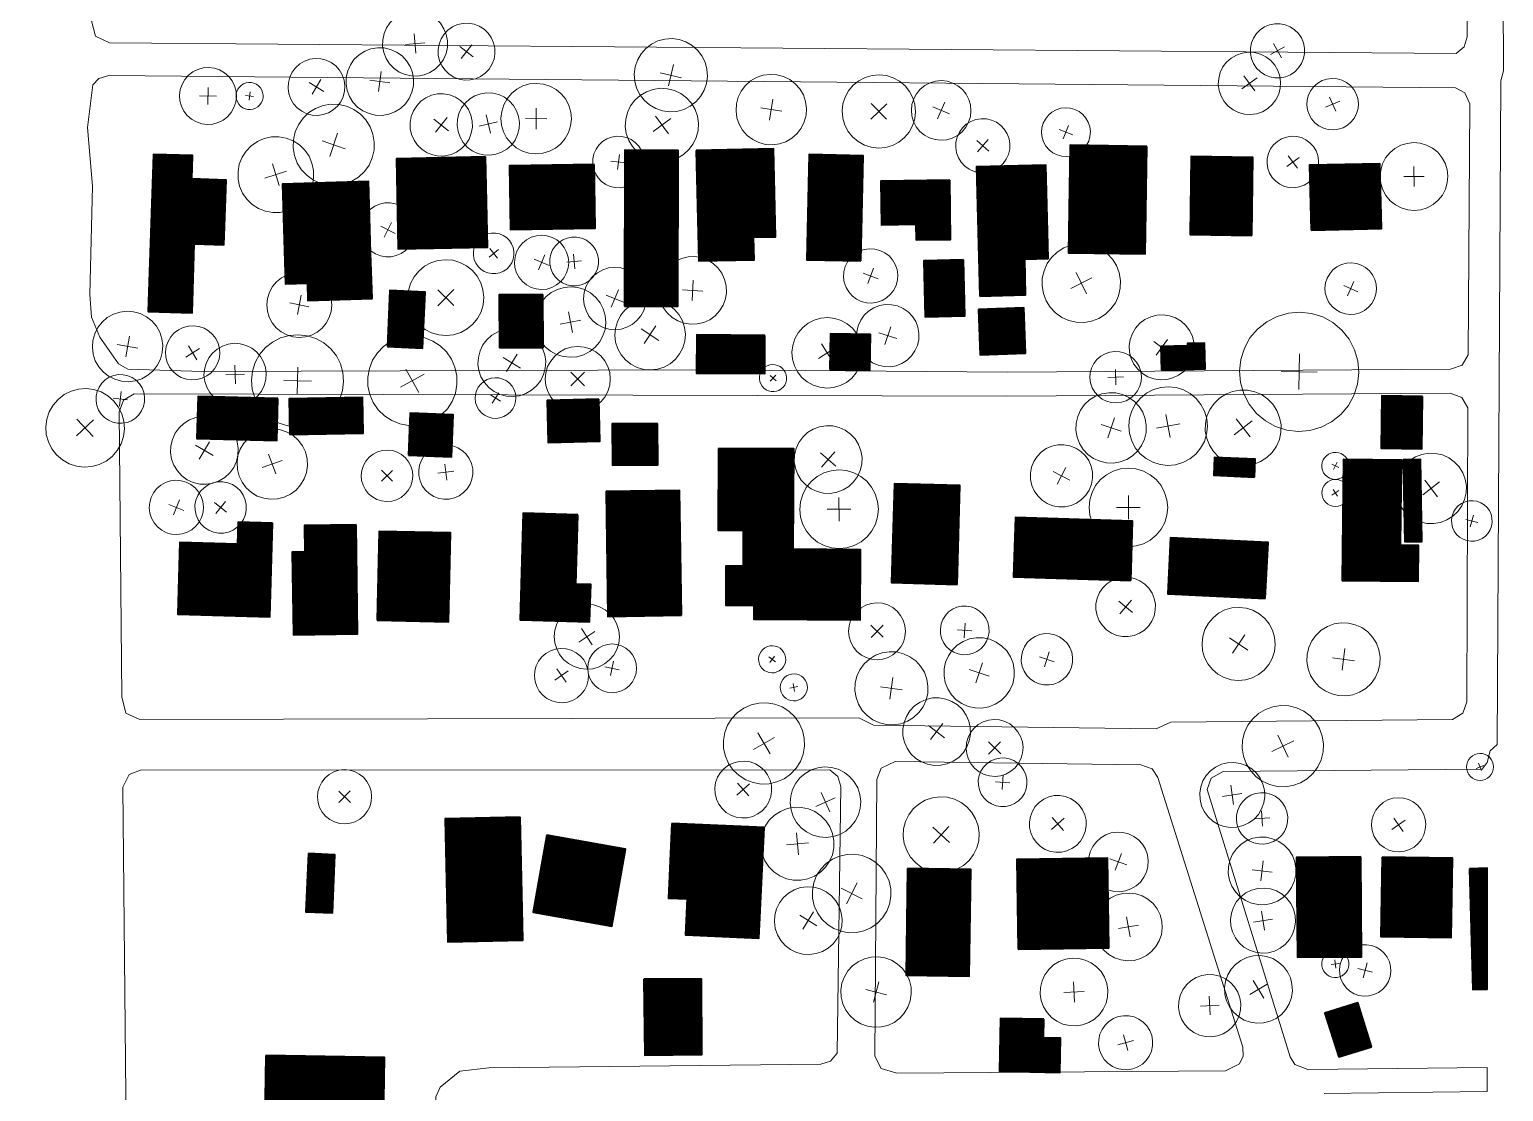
# Model space of a CAD drawing. Header units: metres. Extents: x -391 to 391, y -347 to 344.
# Drawn here: x 145.4 to 390.4, y -59.9 to 116.5 of the extents above; entities that cross this region are included whole.
import ezdxf

# ---------------------------------------------------------------- set-up
doc = ezdxf.new("R2010")
doc.units = ezdxf.units.M
for name, color, linetype, lineweight, true_color in [('ROADS', 251, 'Continuous', 18, 0x333333), ('ROOFS', 251, 'Continuous', 40, 0x000000), ('ROOFS_FILL', 255, 'Continuous', 0, 0xffffff), ('TREES', 251, 'Continuous', 9, 0x555555)]:
    doc.layers.add(name, color=color, linetype=linetype, lineweight=lineweight, true_color=true_color)

# ---------------------------------------------------------------- blocks, each defined once
blk = doc.blocks.new('TREE_0_52BACD')
at = {"layer": 'TREES'}
for points in [[(6.01, 0), (5.89, -1.17), (5.55, -2.3), (5, -3.34), (4.25, -4.25), (3.34, -5), (2.3, -5.55), (1.17, -5.89), (0, -6.01), (-1.17, -5.89), (-2.3, -5.55), (-3.34, -5), (-4.25, -4.25), (-5, -3.34), (-5.55, -2.3), (-5.89, -1.17), (-6.01, 0), (-5.89, 1.17), (-5.55, 2.3), (-5, 3.34), (-4.25, 4.25), (-3.34, 5), (-2.3, 5.55), (-1.17, 5.89), (0, 6.01), (1.17, 5.89), (2.3, 5.55), (3.34, 5), (4.25, 4.25), (5, 3.34), (5.55, 2.3), (5.89, 1.17), (6.01, 0)], [(0, 1.8), (0, -1.8)], [(-1.8, 0), (1.8, 0)]]:
    blk.add_lwpolyline(points, dxfattribs=at)

msp = doc.modelspace()

# ---------------------------------------------------------------- hatches: boundary and pattern name
at = {"layer": 'ROOFS_FILL'}
h = msp.add_hatch(dxfattribs=at)
h.set_pattern_fill('SOLID')
h.paths.add_polyline_path([(172.75, 80.92), (177.69, 80.77), (178.04, 91.5), (172.33, 91.69), (172.45, 95.58), (165.96, 95.77), (165.12, 69.65), (172.39, 69.42), (172.75, 80.92)])
h = msp.add_hatch(dxfattribs=at)
h.set_pattern_fill('SOLID')
h.paths.add_polyline_path([(244.27, 70.55), (253.11, 70.53), (253.16, 96.43), (244.32, 96.45), (244.27, 70.55)])
h = msp.add_hatch(dxfattribs=at)
h.set_pattern_fill('SOLID')
h.paths.add_polyline_path([(256.19, 96.44), (256.59, 78.07), (265.79, 78.26), (265.71, 82.02), (269.35, 82.1), (269.04, 96.72), (256.19, 96.44)])
h = msp.add_hatch(dxfattribs=at)
h.set_pattern_fill('SOLID')
h.paths.add_polyline_path([(283.55, 78.06), (283.94, 95.53), (274.95, 95.73), (274.57, 78.26), (283.55, 78.06)])
h = msp.add_hatch(dxfattribs=at)
h.set_pattern_fill('SOLID')
h.paths.add_polyline_path([(331.05, 97.11), (318.31, 97.29), (318.05, 79.42), (330.79, 79.23), (331.05, 97.11)])
h = msp.add_hatch(dxfattribs=at)
h.set_pattern_fill('SOLID')
h.paths.add_polyline_path([(221.17, 95.38), (206.36, 95.06), (206.67, 80.06), (221.48, 80.35), (221.17, 95.38)])
h = msp.add_hatch(dxfattribs=at)
h.set_pattern_fill('SOLID')
h.paths.add_polyline_path([(239.21, 94.11), (225.17, 93.9), (225.33, 83.28), (239.36, 83.49), (239.21, 94.11)])
h = msp.add_hatch(dxfattribs=at)
h.set_pattern_fill('SOLID')
h.paths.add_polyline_path([(303.29, 72.22), (310.93, 72.41), (310.78, 78.36), (314.68, 78.46), (314.3, 93.99), (302.77, 93.71), (303.29, 72.22)])
h = msp.add_hatch(dxfattribs=at)
h.set_pattern_fill('SOLID')
h.paths.add_polyline_path([(348.5, 82.32), (348.7, 95.26), (338.45, 95.42), (338.26, 82.47), (348.5, 82.32)])
h = msp.add_hatch(dxfattribs=at)
h.set_pattern_fill('SOLID')
h.paths.add_polyline_path([(358.38, 83.21), (370.07, 83.48), (369.81, 94.23), (358.13, 93.96), (358.38, 83.21)])
h = msp.add_hatch(dxfattribs=at)
h.set_pattern_fill('SOLID')
h.paths.add_polyline_path([(202.06, 79.36), (201.69, 91.26), (187.41, 90.81), (187.93, 74.25), (191.56, 74.36), (191.65, 71.51), (202.3, 71.85), (202.06, 79.36)])
h = msp.add_hatch(dxfattribs=at)
h.set_pattern_fill('SOLID')
h.paths.add_polyline_path([(298.31, 91.48), (286.88, 91.34), (286.96, 84.09), (292.68, 84.16), (292.71, 81.58), (298.43, 81.64), (298.31, 91.48)])
h = msp.add_hatch(dxfattribs=at)
h.set_pattern_fill('SOLID')
h.paths.add_polyline_path([(300.6, 78.25), (294, 78.09), (294.23, 68.77), (300.83, 68.93), (300.6, 78.25)])
h = msp.add_hatch(dxfattribs=at)
h.set_pattern_fill('SOLID')
h.paths.add_polyline_path([(204.85, 63.83), (210.71, 63.56), (211.13, 72.87), (205.27, 73.13), (204.85, 63.83)])
h = msp.add_hatch(dxfattribs=at)
h.set_pattern_fill('SOLID')
h.paths.add_polyline_path([(230.7, 72.51), (223.42, 72.46), (223.48, 63.66), (230.76, 63.7), (230.7, 72.51)])
h = msp.add_hatch(dxfattribs=at)
h.set_pattern_fill('SOLID')
h.paths.add_polyline_path([(303.08, 69.99), (303.35, 62.49), (310.88, 62.76), (310.61, 70.27), (303.08, 69.99)])
h = msp.add_hatch(dxfattribs=at)
h.set_pattern_fill('SOLID')
h.paths.add_polyline_path([(267.61, 65.7), (256.28, 65.78), (256.24, 59.42), (267.57, 59.36), (267.61, 65.7)])
h = msp.add_hatch(dxfattribs=at)
h.set_pattern_fill('SOLID')
h.paths.add_polyline_path([(278.37, 60.01), (285.02, 59.88), (285.13, 65.83), (278.48, 65.97), (278.37, 60.01)])
h = msp.add_hatch(dxfattribs=at)
h.set_pattern_fill('SOLID')
h.paths.add_polyline_path([(333.52, 59.94), (340.79, 60.15), (340.66, 64.41), (337.81, 64.34), (337.82, 63.95), (333.4, 63.83), (333.52, 59.94)])
h = msp.add_hatch(dxfattribs=at)
h.set_pattern_fill('SOLID')
h.paths.add_polyline_path([(186.65, 55.2), (173.4, 55.56), (173.2, 48.57), (186.45, 48.21), (186.65, 55.2)])
h = msp.add_hatch(dxfattribs=at)
h.set_pattern_fill('SOLID')
h.paths.add_polyline_path([(188.62, 49.22), (200.83, 49.44), (200.72, 55.39), (188.51, 55.17), (188.62, 49.22)])
h = msp.add_hatch(dxfattribs=at)
h.set_pattern_fill('SOLID')
h.paths.add_polyline_path([(239.98, 55.1), (231.41, 54.88), (231.59, 47.9), (240.17, 48.11), (239.98, 55.1)])
h = msp.add_hatch(dxfattribs=at)
h.set_pattern_fill('SOLID')
h.paths.add_polyline_path([(376.88, 55.53), (370.12, 55.63), (370, 46.96), (376.75, 46.86), (376.88, 55.53)])
h = msp.add_hatch(dxfattribs=at)
h.set_pattern_fill('SOLID')
h.paths.add_polyline_path([(208.36, 45.78), (215.52, 45.53), (215.77, 52.51), (208.61, 52.77), (208.36, 45.78)])
h = msp.add_hatch(dxfattribs=at)
h.set_pattern_fill('SOLID')
h.paths.add_polyline_path([(249.74, 51.06), (242.2, 51), (242.25, 44.15), (249.79, 44.2), (249.74, 51.06)])
h = msp.add_hatch(dxfattribs=at)
h.set_pattern_fill('SOLID')
h.paths.add_polyline_path([(259.91, 46.91), (259.85, 33.32), (264.01, 33.3), (263.98, 27.34), (261.12, 27.35), (261.08, 20.87), (265.76, 20.85), (265.75, 18.52), (283.43, 18.44), (283.48, 30.09), (272.3, 30.15), (272.39, 46.85), (259.91, 46.91)])
h = msp.add_hatch(dxfattribs=at)
h.set_pattern_fill('SOLID')
h.paths.add_polyline_path([(348.95, 42.16), (349.08, 45.13), (342.34, 45.43), (342.2, 42.45), (348.95, 42.16)])
h = msp.add_hatch(dxfattribs=at)
h.set_pattern_fill('SOLID')
h.paths.add_polyline_path([(373.23, 30.83), (373.39, 44.96), (363.78, 45.07), (363.55, 24.99), (376.18, 24.84), (376.25, 30.8), (373.23, 30.83)])
h = msp.add_hatch(dxfattribs=at)
h.set_pattern_fill('SOLID')
h.paths.add_polyline_path([(373.94, 31.4), (376.8, 31.46), (376.54, 45.06), (373.69, 45), (373.94, 31.4)])
h = msp.add_hatch(dxfattribs=at)
h.set_pattern_fill('SOLID')
h.paths.add_polyline_path([(253.72, 19.2), (253.4, 39.91), (241.19, 39.73), (241.51, 19.01), (253.72, 19.2)])
h = msp.add_hatch(dxfattribs=at)
h.set_pattern_fill('SOLID')
h.paths.add_polyline_path([(299.57, 24.32), (300.02, 40.76), (289.11, 41.05), (288.66, 24.62), (299.57, 24.32)])
h = msp.add_hatch(dxfattribs=at)
h.set_pattern_fill('SOLID')
h.paths.add_polyline_path([(185.76, 34.48), (180.05, 34.64), (179.94, 31.01), (170.34, 31.29), (170, 19.37), (185.32, 18.95), (185.76, 34.48)])
h = msp.add_hatch(dxfattribs=at)
h.set_pattern_fill('SOLID')
h.paths.add_polyline_path([(236.51, 35.89), (227.42, 36.17), (226.9, 18.43), (238.47, 18.09), (238.65, 24.3), (236.17, 24.38), (236.51, 35.89)])
h = msp.add_hatch(dxfattribs=at)
h.set_pattern_fill('SOLID')
h.paths.add_polyline_path([(328.4, 24.99), (328.7, 34.82), (309.23, 35.42), (308.93, 25.58), (328.4, 24.99)])
h = msp.add_hatch(dxfattribs=at)
h.set_pattern_fill('SOLID')
h.paths.add_polyline_path([(199.64, 34.24), (191.06, 34.11), (191.13, 29.71), (189.04, 29.68), (189.25, 15.96), (199.9, 16.11), (199.64, 34.24)])
h = msp.add_hatch(dxfattribs=at)
h.set_pattern_fill('SOLID')
h.paths.add_polyline_path([(203.17, 18.36), (215.02, 18.11), (215.34, 32.87), (203.49, 33.12), (203.17, 18.36)])
h = msp.add_hatch(dxfattribs=at)
h.set_pattern_fill('SOLID')
h.paths.add_polyline_path([(350.76, 21.98), (351.22, 31.29), (335.02, 32.08), (334.57, 22.77), (350.76, 21.98)])
h = msp.add_hatch(dxfattribs=at)
h.set_pattern_fill('SOLID')
h.paths.add_polyline_path([(226.94, -14.37), (214.46, -14.63), (214.9, -35.08), (227.37, -34.82), (226.94, -14.37)])
h = msp.add_hatch(dxfattribs=at)
h.set_pattern_fill('SOLID')
h.paths.add_polyline_path([(252.15, -15.39), (251.57, -27.8), (254.68, -27.94), (254.4, -33.89), (266.59, -34.45), (267.46, -16.1), (252.15, -15.39)])
h = msp.add_hatch(dxfattribs=at)
h.set_pattern_fill('SOLID')
h.paths.add_polyline_path([(231.34, -17.35), (229.07, -30.16), (242.18, -32.47), (244.45, -19.65), (231.34, -17.35)])
h = msp.add_hatch(dxfattribs=at)
h.set_pattern_fill('SOLID')
h.paths.add_polyline_path([(191.72, -20.41), (191.31, -30.1), (195.72, -30.28), (196.13, -20.6), (191.72, -20.41)])
h = msp.add_hatch(dxfattribs=at)
h.set_pattern_fill('SOLID')
h.paths.add_polyline_path([(309.7, -36.29), (324.77, -36.07), (324.56, -21.18), (309.48, -21.41), (309.7, -36.29)])
h = msp.add_hatch(dxfattribs=at)
h.set_pattern_fill('SOLID')
h.paths.add_polyline_path([(366.63, -20.97), (355.97, -21.05), (356.09, -37.62), (366.75, -37.55), (366.63, -20.97)])
h = msp.add_hatch(dxfattribs=at)
h.set_pattern_fill('SOLID')
h.paths.add_polyline_path([(370.17, -20.98), (369.95, -34.18), (381.64, -34.38), (381.87, -21.18), (370.17, -20.98)])
h = msp.add_hatch(dxfattribs=at)
h.set_pattern_fill('SOLID')
h.paths.add_polyline_path([(291.31, -22.89), (291.05, -40.63), (301.57, -40.77), (301.82, -23.04), (291.31, -22.89)])
h = msp.add_hatch(dxfattribs=at)
h.set_pattern_fill('SOLID')
h.paths.add_polyline_path([(384.68, -22.93), (385.26, -42.99), (387.64, -42.93), (387.64, -22.84), (384.68, -22.93)])
h = msp.add_hatch(dxfattribs=at)
h.set_pattern_fill('SOLID')
h.paths.add_polyline_path([(247.45, -41.28), (247.66, -53.91), (257.14, -53.81), (257.08, -41.28), (247.45, -41.28)])
h = msp.add_hatch(dxfattribs=at)
h.set_pattern_fill('SOLID')
h.paths.add_polyline_path([(368.43, -52.5), (366.12, -45.19), (360.68, -46.91), (362.99, -54.21), (368.43, -52.5)])
h = msp.add_hatch(dxfattribs=at)
h.set_pattern_fill('SOLID')
h.paths.add_polyline_path([(313.93, -47.93), (306.77, -47.79), (306.6, -56.58), (316.62, -56.78), (316.74, -51.09), (313.88, -51.04), (313.93, -47.93)])
h = msp.add_hatch(dxfattribs=at)
h.set_pattern_fill('SOLID')
h.paths.add_polyline_path([(184.64, -53.98), (184.3, -75.31), (182.26, -75.28), (182.2, -79.08), (167.39, -78.85), (167.09, -97.12), (180.55, -97.33), (180.58, -94.76), (185.17, -94.83), (185.15, -95.98), (199.65, -96.21), (199.76, -89.09), (203.83, -89.14), (204.39, -54.29), (184.64, -53.98)])

# ---------------------------------------------------------------- linework, layer by layer
at = {"layer": 'ROADS'}
msp.add_lwpolyline([(360.55, -60.27), (387.66, -59.93), (387.63, -55.93), (357.84, -56.31), (355.69, -55.46), (354.92, -54.21), (341.08, -9.78), (341.75, -7.87), (343.76, -6.77), (386.81, -6.38), (387.66, -5.25), (388.13, -3.35), (389.32, -2.27), (389.9, 108.01), (390.35, 109.65), (389.87, 219.77)], dxfattribs=at)
for points in [[(155.68, 117.98), (156.02, 174.06), (158.77, 190.96), (158.21, 197.86), (155.88, 206), (155.61, 213.04), (156.1, 214.72), (157.45, 215.83), (380.89, 216.7), (382.55, 216.2), (383.66, 214.86), (384.33, 115.33), (383.82, 113.65), (382.46, 112.54), (158.64, 114.31), (156.33, 115.43), (155.68, 117.98)], [(155.03, 100.25), (155.91, 107.35), (156.9, 108.41), (158.57, 108.9), (382.38, 106.85), (383.91, 106.02), (384.76, 104.19), (384.5, 62.48), (383.46, 60.76), (381.56, 60.08), (307.85, 59.58), (267.58, 59.91), (267.57, 59.36), (256.24, 59.42), (256.25, 59.99), (174.1, 59.72), (161.7, 60.11), (160.17, 60.99), (157.05, 65.39), (155.69, 68.74), (155.41, 72.5), (155.85, 90.51), (155.03, 100.25)], [(160.71, 5.66), (160.29, 53), (160.99, 54.93), (162.77, 55.96), (307.83, 55.58), (381.51, 56.08), (383.41, 55.39), (384.45, 53.65), (384.26, 4.81), (383.58, 2.92), (381.86, 1.89), (335.06, 1.43), (332.63, 0.33), (285.64, 0.93), (283.19, 2.17), (163.72, 1.87), (161.4, 2.95), (160.71, 5.66)], [(160.86, -9.35), (161.91, -7.26), (163.84, -6.54), (278.36, -6.48), (279.71, -7.6), (280.21, -9.28), (279.6, -53.59), (278.51, -54.92), (276.87, -55.43), (221.72, -56.01), (216.89, -56.59), (213.62, -59.25), (212.9, -60.83), (213.1, -96.35), (211.89, -98.55), (210.01, -99.13), (163.79, -97.44), (162.4, -96.47), (161.73, -94.62), (160.86, -9.35)], [(289.53, -56.91), (286.91, -56.13), (285.84, -54.09), (286.22, -8.09), (286.92, -6.19), (289.26, -5.11), (330.08, -5.64), (331.95, -6.32), (332.91, -7.74), (347.01, -52.59), (347.1, -54.05), (346.48, -55.37), (344.17, -56.49), (289.53, -56.91)]]:
    msp.add_lwpolyline(points, close=True, dxfattribs=at)
at = {"layer": 'ROOFS'}
for points in [[(172.75, 80.92), (177.69, 80.77), (178.04, 91.5), (172.33, 91.69), (172.45, 95.58), (165.96, 95.77), (165.12, 69.65), (172.39, 69.42), (172.75, 80.92)], [(244.27, 70.55), (253.11, 70.53), (253.16, 96.43), (244.32, 96.45), (244.27, 70.55)], [(256.19, 96.44), (256.59, 78.07), (265.79, 78.26), (265.71, 82.02), (269.35, 82.1), (269.04, 96.72), (256.19, 96.44)], [(283.55, 78.06), (283.94, 95.53), (274.95, 95.73), (274.57, 78.26), (283.55, 78.06)], [(331.05, 97.11), (318.31, 97.29), (318.05, 79.42), (330.79, 79.23), (331.05, 97.11)], [(221.17, 95.38), (206.36, 95.06), (206.67, 80.06), (221.48, 80.35), (221.17, 95.38)], [(239.21, 94.11), (225.17, 93.9), (225.33, 83.28), (239.36, 83.49), (239.21, 94.11)], [(303.29, 72.22), (310.93, 72.41), (310.78, 78.36), (314.68, 78.46), (314.3, 93.99), (302.77, 93.71), (303.29, 72.22)], [(348.5, 82.32), (348.7, 95.26), (338.45, 95.42), (338.26, 82.47), (348.5, 82.32)], [(358.38, 83.21), (370.07, 83.48), (369.81, 94.23), (358.13, 93.96), (358.38, 83.21)], [(202.06, 79.36), (201.69, 91.26), (187.41, 90.81), (187.93, 74.25), (191.56, 74.36), (191.65, 71.51), (202.3, 71.85), (202.06, 79.36)], [(298.31, 91.48), (286.88, 91.34), (286.96, 84.09), (292.68, 84.16), (292.71, 81.58), (298.43, 81.64), (298.31, 91.48)], [(300.6, 78.25), (294, 78.09), (294.23, 68.77), (300.83, 68.93), (300.6, 78.25)], [(204.85, 63.83), (210.71, 63.56), (211.13, 72.87), (205.27, 73.13), (204.85, 63.83)], [(230.7, 72.51), (223.42, 72.46), (223.48, 63.66), (230.76, 63.7), (230.7, 72.51)], [(303.08, 69.99), (303.35, 62.49), (310.88, 62.76), (310.61, 70.27), (303.08, 69.99)], [(267.61, 65.7), (256.28, 65.78), (256.24, 59.42), (267.57, 59.36), (267.61, 65.7)], [(278.37, 60.01), (285.02, 59.88), (285.13, 65.83), (278.48, 65.97), (278.37, 60.01)], [(333.52, 59.94), (340.79, 60.15), (340.66, 64.41), (337.81, 64.34), (337.82, 63.95), (333.4, 63.83), (333.52, 59.94)], [(186.65, 55.2), (173.4, 55.56), (173.2, 48.57), (186.45, 48.21), (186.65, 55.2)], [(188.62, 49.22), (200.83, 49.44), (200.72, 55.39), (188.51, 55.17), (188.62, 49.22)], [(239.98, 55.1), (231.41, 54.88), (231.59, 47.9), (240.17, 48.11), (239.98, 55.1)], [(376.88, 55.53), (370.12, 55.63), (370, 46.96), (376.75, 46.86), (376.88, 55.53)], [(208.36, 45.78), (215.52, 45.53), (215.77, 52.51), (208.61, 52.77), (208.36, 45.78)], [(249.74, 51.06), (242.2, 51), (242.25, 44.15), (249.79, 44.2), (249.74, 51.06)], [(259.91, 46.91), (259.85, 33.32), (264.01, 33.3), (263.98, 27.34), (261.12, 27.35), (261.08, 20.87), (265.76, 20.85), (265.75, 18.52), (283.43, 18.44), (283.48, 30.09), (272.3, 30.15), (272.39, 46.85), (259.91, 46.91)], [(348.95, 42.16), (349.08, 45.13), (342.34, 45.43), (342.2, 42.45), (348.95, 42.16)], [(373.23, 30.83), (373.39, 44.96), (363.78, 45.07), (363.55, 24.99), (376.18, 24.84), (376.25, 30.8), (373.23, 30.83)], [(373.94, 31.4), (376.8, 31.46), (376.54, 45.06), (373.69, 45), (373.94, 31.4)], [(253.72, 19.2), (253.4, 39.91), (241.19, 39.73), (241.51, 19.01), (253.72, 19.2)], [(299.57, 24.32), (300.02, 40.76), (289.11, 41.05), (288.66, 24.62), (299.57, 24.32)], [(185.76, 34.48), (180.05, 34.64), (179.94, 31.01), (170.34, 31.29), (170, 19.37), (185.32, 18.95), (185.76, 34.48)], [(236.51, 35.89), (227.42, 36.17), (226.9, 18.43), (238.47, 18.09), (238.65, 24.3), (236.17, 24.38), (236.51, 35.89)], [(328.4, 24.99), (328.7, 34.82), (309.23, 35.42), (308.93, 25.58), (328.4, 24.99)], [(199.64, 34.24), (191.06, 34.11), (191.13, 29.71), (189.04, 29.68), (189.25, 15.96), (199.9, 16.11), (199.64, 34.24)], [(203.17, 18.36), (215.02, 18.11), (215.34, 32.87), (203.49, 33.12), (203.17, 18.36)], [(350.76, 21.98), (351.22, 31.29), (335.02, 32.08), (334.57, 22.77), (350.76, 21.98)], [(226.94, -14.37), (214.46, -14.63), (214.9, -35.08), (227.37, -34.82), (226.94, -14.37)], [(252.15, -15.39), (251.57, -27.8), (254.68, -27.94), (254.4, -33.89), (266.59, -34.45), (267.46, -16.1), (252.15, -15.39)], [(231.34, -17.35), (229.07, -30.16), (242.18, -32.47), (244.45, -19.65), (231.34, -17.35)], [(191.72, -20.41), (191.31, -30.1), (195.72, -30.28), (196.13, -20.6), (191.72, -20.41)], [(309.7, -36.29), (324.77, -36.07), (324.56, -21.18), (309.48, -21.41), (309.7, -36.29)], [(366.63, -20.97), (355.97, -21.05), (356.09, -37.62), (366.75, -37.55), (366.63, -20.97)], [(370.17, -20.98), (369.95, -34.18), (381.64, -34.38), (381.87, -21.18), (370.17, -20.98)], [(291.31, -22.89), (291.05, -40.63), (301.57, -40.77), (301.82, -23.04), (291.31, -22.89)], [(384.68, -22.93), (385.26, -42.99), (387.64, -42.93), (387.64, -22.84), (384.68, -22.93)], [(247.45, -41.28), (247.66, -53.91), (257.14, -53.81), (257.08, -41.28), (247.45, -41.28)], [(368.43, -52.5), (366.12, -45.19), (360.68, -46.91), (362.99, -54.21), (368.43, -52.5)], [(313.93, -47.93), (306.77, -47.79), (306.6, -56.58), (316.62, -56.78), (316.74, -51.09), (313.88, -51.04), (313.93, -47.93)], [(184.64, -53.98), (184.3, -75.31), (182.26, -75.28), (182.2, -79.08), (167.39, -78.85), (167.09, -97.12), (180.55, -97.33), (180.58, -94.76), (185.17, -94.83), (185.15, -95.98), (199.65, -96.21), (199.76, -89.09), (203.83, -89.14), (204.39, -54.29), (184.64, -53.98)]]:
    msp.add_lwpolyline(points, close=True, dxfattribs=at)

# ---------------------------------------------------------------- block references
at = {"layer": 'TREES'}
for p, xscale, yscale, zscale, rotation in [((209.45, 114.19), 0.9, 0.9, 0.9, 4.736795138796057), ((218.01, 112.84), 0.7875000000000001, 0.7875000000000001, 0.7875000000000001, 142.11406329849638), ((352.79, 112.99), 0.7500000000000001, 0.7500000000000001, 0.7500000000000001, 28.27796253110362), ((251.97, 108.93), 1.0125, 1.0125, 1.0125, 346.9116241924978), ((193.07, 106.98), 0.7875000000000001, 0.7875000000000001, 0.7875000000000001, 58.756061301751146), ((203.59, 107.88), 0.9375, 0.9375, 0.9375, 82.7174311485902), ((348.13, 107.58), 0.8625, 0.8625, 0.8625, 305.81494746709217), ((175.04, 105.48), 0.7875000000000001, 0.7875000000000001, 0.7875000000000001, 358.39996355614636), ((286.53, 102.92), 1.0125, 1.0125, 1.0125, 134.3508910109417), ((181.95, 105.48), 0.37437603993344426, 0.37437603993344426, 0.37437603993344426, 352.44035208834043), ((213.81, 100.67), 0.8625, 0.8625, 0.8625, 51.904972732959685), ((250.47, 100.67), 1.0125, 1.0125, 1.0125, 126.28517660748022), ((268.65, 103.22), 0.975, 0.975, 0.975, 170.7692646085815), ((296.89, 103.07), 0.825, 0.825, 0.825, 156.89287182418477), ((361.95, 104.12), 0.7125000000000001, 0.7125000000000001, 0.7125000000000001, 23.887687035148105), ((195.93, 97.36), 1.125, 1.125, 1.125, 341.49898782212216), ((221.62, 100.82), 0.8625, 0.8625, 0.8625, 283.993060680533), ((229.58, 101.72), 0.975, 0.975, 0.975, 359.4754911035212), ((303.81, 97.21), 0.7500000000000001, 0.7500000000000001, 0.7500000000000001, 318.7481770358156), ((317.63, 99.47), 0.675, 0.675, 0.675, 158.71551295933864), ((355.34, 94.51), 0.7125000000000001, 0.7125000000000001, 0.7125000000000001, 306.9901619092088), ((186.31, 92.4), 1.05, 1.05, 1.05, 197.7469659584012), ((243.25, 94.51), 0.7125000000000001, 0.7125000000000001, 0.7125000000000001, 82.83509783474017), ((375.47, 92.1), 0.9375, 0.9375, 0.9375, 0.5487198684192673), ((204.94, 83.24), 0.7500000000000001, 0.7500000000000001, 0.7500000000000001, 62.90539271581738), ((222.52, 79.33), 0.5625, 0.5625, 0.5625, 39.666777652995464), ((230.48, 77.83), 0.7500000000000001, 0.7500000000000001, 0.7500000000000001, 157.39796576979322), ((214.56, 71.97), 1.05, 1.05, 1.05, 135.60710282302483), ((235.89, 77.98), 0.675, 0.675, 0.675, 95.35463531898229), ((285.17, 75.58), 0.7500000000000001, 0.7500000000000001, 0.7500000000000001, 159.88476101830744), ((320.18, 74.37), 1.0875, 1.0875, 1.0875, 296.4908720248939), ((242.65, 71.82), 0.8625, 0.8625, 0.8625, 337.7928668231881), ((255.58, 73.17), 0.9375, 0.9375, 0.9375, 176.57677029874193), ((364.96, 73.47), 0.7125000000000001, 0.7125000000000001, 0.7125000000000001, 336.04124674634403), ((190.22, 70.77), 0.9, 0.9, 0.9, 78.43412773956277), ((235.29, 67.91), 0.975, 0.975, 0.975, 10.553997586781492), ((248.51, 65.81), 0.975, 0.975, 0.975, 327.07694802188604), ((288.03, 65.66), 0.8625, 0.8625, 0.8625, 251.75632503453383), ((333.56, 63.71), 0.9, 0.9, 0.9, 233.61605561207682), ((161.67, 63.86), 0.975, 0.975, 0.975, 260.05313793607337), ((172.49, 62.8), 0.7500000000000001, 0.7500000000000001, 0.7500000000000001, 301.5212751353522), ((225.53, 61.15), 0.9375, 0.9375, 0.9375, 58.370707146141704), ((277.96, 62.8), 0.975, 0.975, 0.975, 32.83774337888131), ((356.39, 59.65), 1.65, 1.65, 1.65, 89.22858293457371), ((209, 58.15), 1.2375, 1.2375, 1.2375, 118.95247331045209), ((179.55, 59.2), 0.8625, 0.8625, 0.8625, 91.71079794676639), ((189.92, 58.15), 1.275, 1.275, 1.275, 269.0215022891506), ((236.49, 58.45), 0.9, 0.9, 0.9, 135.14959647395833), ((268.95, 58.6), 0.37500000000000006, 0.37500000000000006, 0.37500000000000006, 137.77825458543052), ((325.89, 58.75), 0.7125000000000001, 0.7125000000000001, 0.7125000000000001, 91.77028467154298), ((154.61, 50.33), 1.0875, 1.0875, 1.0875, 223.494276985229), ((160.47, 55.14), 0.675, 0.675, 0.675, 83.31935747432462), ((222.82, 55.29), 0.5625, 0.5625, 0.5625, 147.6481480245818), ((347.08, 50.33), 1.05, 1.05, 1.05, 38.569841971001), ((325.14, 50.33), 0.975, 0.975, 0.975, 71.29450164700333), ((334.61, 50.63), 1.0875, 1.0875, 1.0875, 100.83181848782013), ((174.44, 46.58), 0.9375, 0.9375, 0.9375, 59.67289038927327), ((185.71, 44.32), 0.975, 0.975, 0.975, 199.98808350410184), ((278.11, 45.07), 0.9375, 0.9375, 0.9375, 138.62260432671914), ((316.88, 42.37), 0.8625, 0.8625, 0.8625, 332.85843634949657), ((204.79, 42.37), 0.7125000000000001, 0.7125000000000001, 0.7125000000000001, 44.17493662934067), ((214.56, 42.97), 0.7500000000000001, 0.7500000000000001, 0.7500000000000001, 187.35296767489245), ((362.4, 44.02), 0.37437603993344426, 0.37437603993344426, 0.37437603993344426, 244.11711249821408), ((378.33, 40.27), 0.975, 0.975, 0.975, 37.7086615259078), ((169.78, 37.11), 0.7500000000000001, 0.7500000000000001, 0.7500000000000001, 158.57777856829617), ((177.14, 37.11), 0.7125000000000001, 0.7125000000000001, 0.7125000000000001, 141.18582932990785), ((279.92, 36.81), 1.0875, 1.0875, 1.0875, 90.29038025356994), ((328, 37.11), 1.0875, 1.0875, 1.0875, 0.048341369311613036), ((362.4, 39.52), 0.37437603993344426, 0.37437603993344426, 0.37437603993344426, 123.95640090050735), ((385.09, 34.86), 0.5625, 0.5625, 0.5625, 75.45287812636212), ((327.55, 20.58), 0.825, 0.825, 0.825, 50.14665334612039), ((238, 15.63), 0.9, 0.9, 0.9, 123.21499798670132), ((286.23, 16.53), 0.7875000000000001, 0.7875000000000001, 0.7875000000000001, 135.30770056497843), ((346.33, 14.42), 1.0125, 1.0125, 1.0125, 235.6495861172821), ((300.8, 16.68), 0.675, 0.675, 0.675, 266.0633407878578), ((314.47, 11.87), 0.7125000000000001, 0.7125000000000001, 0.7125000000000001, 252.14603047908975), ((363.76, 11.87), 1.0125, 1.0125, 1.0125, 82.38066668535716), ((233.79, 9.17), 0.7500000000000001, 0.7500000000000001, 0.7500000000000001, 35.12510294251025), ((242.2, 10.37), 0.675, 0.675, 0.675, 168.55443641591125), ((268.8, 11.87), 0.37437603993344426, 0.37437603993344426, 0.37437603993344426, 144.4293550239595), ((303.2, 9.62), 0.975, 0.975, 0.975, 72.08257554540573), ((288.63, 7.06), 1.0125, 1.0125, 1.0125, 172.12028519487265), ((272.4, 7.21), 0.37437603993344426, 0.37437603993344426, 0.37437603993344426, 100.28187148021348), ((296.14, -0.15), 0.9375, 0.9375, 0.9375, 51.91460532584258), ((267.44, -2.1), 1.125, 1.125, 1.125, 119.71301371907597), ((353.69, -2.55), 1.125, 1.125, 1.125, 115.52424749900884), ((305.76, -2.85), 0.7875000000000001, 0.7875000000000001, 0.7875000000000001, 226.01345309639038), ((197.73, -10.97), 0.7500000000000001, 0.7500000000000001, 0.7500000000000001, 315.82251460483656), ((263.99, -9.77), 0.7875000000000001, 0.7875000000000001, 0.7875000000000001, 42.03873112083805), ((277.66, -11.87), 0.975, 0.975, 0.975, 293.822635442974), ((307.11, -8.56), 0.675, 0.675, 0.675, 355.4087926661412), ((345.27, -10.67), 0.9, 0.9, 0.9, 278.24846738163774), ((386.44, -6.01), 0.37437603993344426, 0.37437603993344426, 0.37437603993344426, 22.787395893623845), ((296.89, -17.28), 1.05, 1.05, 1.05, 47.16660286919541), ((316.28, -15.48), 0.7875000000000001, 0.7875000000000001, 0.7875000000000001, 131.04963320263386), ((372.92, -15.63), 0.7500000000000001, 0.7500000000000001, 0.7500000000000001, 304.88462955205705), ((273, -18.78), 1.0125, 1.0125, 1.0125, 275.1102776524133), ((350.23, -14.57), 0.7125000000000001, 0.7125000000000001, 0.7125000000000001, 183.6316654185269), ((326.34, -21.79), 0.825, 0.825, 0.825, 160.04865746028264), ((350.23, -23.29), 0.9375, 0.9375, 0.9375, 263.16088701250476), ((282.02, -27.04), 1.0875, 1.0875, 1.0875, 243.0634879718815), ((274.81, -31.55), 0.9375, 0.9375, 0.9375, 58.22947066565958), ((328, -32.6), 0.9375, 0.9375, 0.9375, 189.6172459996546), ((350.38, -31.55), 0.9, 0.9, 0.9, 189.22905796420758), ((286.08, -43.42), 0.975, 0.975, 0.975, 75.64844227385716), ((349.63, -42.97), 0.9375, 0.9375, 0.9375, 301.1759559628838), ((362.4, -38.76), 0.37437603993344426, 0.37437603993344426, 0.37437603993344426, 187.45234628788793), ((367.36, -39.82), 0.7125000000000001, 0.7125000000000001, 0.7125000000000001, 255.98446091108656), ((318.98, -43.42), 0.9375, 0.9375, 0.9375, 93.29698778301432), ((341.52, -45.68), 0.8625, 0.8625, 0.8625, 93.3216924410002), ((327.55, -51.84), 0.7500000000000001, 0.7500000000000001, 0.7500000000000001, 195.6394057696309)]:
    msp.add_blockref('TREE_0_52BACD', p, dxfattribs=dict(at, xscale=xscale, yscale=yscale, zscale=zscale, rotation=rotation))

doc.saveas('drawing.dxf')
